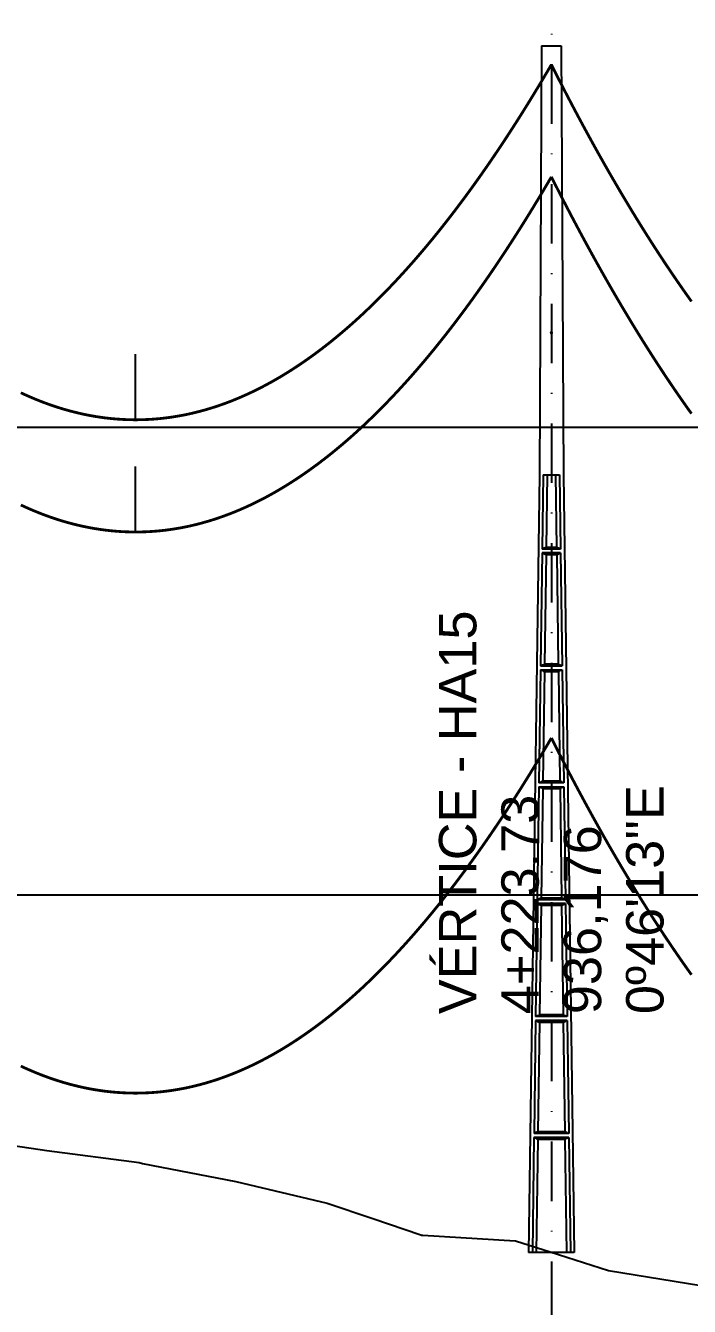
# Model space of a CAD drawing. Header units: metres. Extents: x -121 to 9872, y 3505 to 10721.
# Drawn here: x 4217.5 to 4288.5, y 9356 to 9492.9 of the extents above; entities that cross this region are included whole.
import ezdxf

# ---------------------------------------------------------------- set-up
doc = ezdxf.new("R2010")
doc.units = ezdxf.units.M
doc.header["$PDMODE"] = 2
doc.linetypes.add('DASHDOT', pattern=[25.4, 12.7, -6.35, 0, -6.35])
for name, color, linetype in [('CON-EOL- CA MAGNOLIA', 210, 'Continuous'), ('CON-EOL- PROJEÇÃO', 22, 'Continuous'), ('cotas', 7, 'Continuous'), ('Grade', 9, 'Continuous'), ('Ind.Rot', 8, 'DASHDOT'), ('Modelo_CotaTerreno_Perfil', 7, 'Continuous'), ('Perfil - Texto Geral', 7, 'Continuous'), ('POSTE DT', 7, 'Continuous')]:
    doc.layers.add(name, color=color, linetype=linetype)
doc.styles.add('Arial', font='arial.ttf')
doc.styles.get("Standard").update_dxf_attribs({"font": 'arial.ttf'})
doc.dimstyles.new('ISO-25', dxfattribs={"dimtxt": 2.5, "dimasz": 2.5, "dimexe": 1.25, "dimexo": 0.625, "dimtad": 1, "dimzin": 1, "dimtxsty": 'Standard', "dimcen": 2.5, "dimaunit": 1, "dimadec": 3, "dimazin": 3, "dimtfac": 1, "dimtmove": 0, "dimatfit": 3, "dimfxlon": 1, "dimarcsym": 0})

# ---------------------------------------------------------------- blocks, each defined once
blk = doc.blocks.new('*U10')
at = {"layer": 'POSTE DT', "extrusion": (0, 1, 0)}
for p, q in [((-3.31, 406.59), (-4.05, 262)), ((-3.31, 406.59), (3.31, 406.59)), ((3.31, 406.59), (4.06, 262)), ((-4.05, 262), (-7.72, 0)), ((-4.05, 262), (-4.05, 262)), ((-2.73, 262), (-3.08, 237.05)), ((-2.73, 262), (2.75, 262)), ((-1.42, 262), (-1.77, 237.57)), ((1.43, 262), (1.77, 237.57)), ((2.75, 262), (3.1, 237.05)), ((4.06, 262), (7.72, 0)), ((-3.1, 235.74), (-3.63, 197.65)), ((3.11, 235.73), (-3.1, 235.74)), ((3.1, 237.05), (-3.08, 237.05)), ((-1.8, 235.21), (-2.32, 198.19)), ((1.8, 235.21), (2.32, 198.19)), ((3.11, 235.73), (3.65, 197.65)), ((-3.65, 196.34), (-4.19, 158.25)), ((-2.35, 195.8), (-2.87, 158.8)), ((2.35, 195.8), (2.87, 158.8)), ((3.66, 196.34), (4.2, 158.25)), ((-4.21, 156.94), (-4.74, 118.85)), ((-2.9, 156.39), (-3.42, 119.41)), ((2.91, 156.39), (3.42, 119.41)), ((4.21, 156.94), (4.75, 118.85)), ((-4.76, 117.54), (-5.29, 79.45)), ((4.77, 117.54), (-4.76, 117.54)), ((4.75, 118.85), (-4.74, 118.85)), ((-3.46, 116.98), (-3.97, 80.02)), ((3.46, 116.98), (3.98, 80.02)), ((4.77, 117.54), (5.3, 79.45)), ((-5.31, 78.14), (-5.85, 40.06)), ((5.32, 78.14), (-5.31, 78.14)), ((5.3, 79.45), (-5.29, 79.45)), ((5.32, 78.14), (5.85, 40.06)), ((-4.01, 77.57), (-4.53, 40.63)), ((4.01, 77.57), (4.53, 40.63)), ((5.85, 40.06), (-5.85, 40.06)), ((-5.86, 38.74), (-6.41, 0)), ((5.87, 38.74), (-5.86, 38.74)), ((-4.56, 38.17), (-5.1, 0)), ((4.56, 38.17), (5.1, 0)), ((5.87, 38.74), (6.41, 0)), ((-6.41, 0), (-7.72, 0)), ((-5.1, 0), (-6.41, 0)), ((5.1, 0), (-5.1, 0)), ((6.41, 0), (5.1, 0)), ((7.72, 0), (6.41, 0))]:
    blk.add_line(p, q, dxfattribs=at)
at = {"layer": 'POSTE DT', "ltscale": 3}
for points in [[(-3.65, 196.34), (3.66, 196.34)], [(-3.63, 197.65), (3.65, 197.65)], [(-4.21, 156.94), (4.21, 156.94)], [(4.2, 158.25), (-4.19, 158.25)]]:
    blk.add_lwpolyline(points, dxfattribs=at)
at = {"layer": 'POSTE DT'}
for points, knots in [([(0.25, 309.94), (0.25, 309.93), (0.25, 309.93), (0.25, 309.92), (0.25, 309.91), (0.25, 309.9), (0.25, 309.89), (0.24, 309.85), (0.22, 309.82), (0.19, 309.77), (0.16, 309.74), (0.11, 309.71), (0.08, 309.7), (0.01, 309.68), (-0.02, 309.68), (-0.08, 309.7), (-0.11, 309.71), (-0.16, 309.74), (-0.18, 309.76), (-0.21, 309.8), (-0.22, 309.82), (-0.24, 309.85), (-0.24, 309.87), (-0.25, 309.89), (-0.25, 309.9), (-0.25, 309.92), (-0.25, 309.92), (-0.25, 309.93), (-0.25, 309.94), (-0.25, 309.95), (-0.25, 309.95), (-0.25, 309.96), (-0.25, 309.97), (-0.24, 310), (-0.23, 310.02), (-0.21, 310.07), (-0.2, 310.09), (-0.15, 310.14), (-0.13, 310.15), (-0.07, 310.18), (-0.03, 310.19), (0.03, 310.19), (0.06, 310.18), (0.12, 310.16), (0.14, 310.14), (0.18, 310.11), (0.2, 310.09), (0.21, 310.06), (0.22, 310.05), (0.23, 310.04), (0.24, 310.01), (0.24, 309.99), (0.25, 309.97), (0.25, 309.96), (0.25, 309.95), (0.25, 309.94), (0.25, 309.94), (0.25, 309.94), (0.25, 309.94)], [-54.728303, -54.728303, -54.728303, -54.728303, -54.309038, -54.309038, -53.647169, -53.647169, -52.532885, -52.532885, -48.86224, -48.86224, -45.282765, -45.282765, -41.52867, -41.52867, -37.867486, -37.867486, -34.454589, -34.454589, -31.301423, -31.301423, -28.48103, -28.48103, -26.961755, -26.961755, -25.7544, -25.7544, -25.136228, -25.136228, -24.64409, -24.64409, -24.094201, -24.094201, -23.191199, -23.191199, -20.494482, -20.494482, -17.342863, -17.342863, -13.645538, -13.645538, -9.835989, -9.835989, -6.296781, -6.296781, -3.005029, -3.005029, 0, 0, 0, 1.527594, 1.527594, 3.697216, 3.697216, 4.489727, 4.489727, 5.01438, 5.01438, 5.095313, 5.095313, 5.095313, 5.095313]), ([(-1.77, 237.57), (-1.99, 237.49), (-2.21, 237.4), (-2.64, 237.22), (-2.86, 237.14), (-3.08, 237.05)], [0, 0, 0, 0, 56.660495, 56.660495, 113.412826, 113.412826, 113.412826, 113.412826]), ([(1.77, 237.57), (1.18, 237.57), (0.59, 237.57), (-0.59, 237.57), (-1.18, 237.57), (-1.77, 237.57)], [0, 0, 0, 0, 67.306894, 67.306894, 134.614447, 134.614447, 134.614447, 134.614447]), ([(3.1, 237.05), (2.87, 237.14), (2.65, 237.23), (2.21, 237.4), (1.99, 237.49), (1.77, 237.57)], [0, 0, 0, 0, 56.738948, 56.738948, 113.38731, 113.38731, 113.38731, 113.38731]), ([(-3.1, 235.74), (-2.88, 235.65), (-2.67, 235.56), (-2.23, 235.39), (-2.02, 235.3), (-1.8, 235.21)], [0.055576, 0.055576, 0.055576, 0.055576, 56.767409, 56.767409, 113.50757, 113.50757, 113.50757, 113.50757]), ([(-1.8, 235.21), (-1.2, 235.21), (-0.6, 235.21), (0.6, 235.21), (1.2, 235.21), (1.8, 235.21)], [0, 0, 0, 0, 68.567797, 68.567797, 137.136247, 137.136247, 137.136247, 137.136247]), ([(1.8, 235.21), (2.02, 235.3), (2.24, 235.38), (2.68, 235.56), (2.89, 235.65), (3.11, 235.73)], [0, 0, 0, 0, 56.845349, 56.845349, 113.599799, 113.599799, 113.599799, 113.599799]), ([(-3.65, 196.34), (-3.43, 196.25), (-3.22, 196.16), (-2.78, 195.98), (-2.57, 195.89), (-2.35, 195.8)], [0.054307, 0.054307, 0.054307, 0.054307, 63.527131, 63.527131, 127.063246, 127.063246, 127.063246, 127.063246]), ([(-2.32, 198.19), (-2.54, 198.1), (-2.76, 198.01), (-3.2, 197.83), (-3.41, 197.74), (-3.63, 197.65)], [0, 0, 0, 0, 63.412073, 63.412073, 126.777421, 126.777421, 126.777421, 126.777421]), ([(-2.35, 195.8), (-1.57, 195.8), (-0.78, 195.8), (0.79, 195.8), (1.57, 195.8), (2.35, 195.8)], [0, 0, 0, 0, 89.585713, 89.585713, 179.17191, 179.17191, 179.17191, 179.17191]), ([(2.32, 198.19), (1.55, 198.19), (0.77, 198.19), (-0.77, 198.19), (-1.55, 198.19), (-2.32, 198.19)], [0, 0, 0, 0, 88.31008, 88.31008, 176.620652, 176.620652, 176.620652, 176.620652]), ([(3.65, 197.65), (3.43, 197.74), (3.2, 197.83), (2.76, 198.01), (2.54, 198.1), (2.32, 198.19)], [0, 0, 0, 0, 63.488119, 63.488119, 126.880939, 126.880939, 126.880939, 126.880939]), ([(2.35, 195.8), (2.57, 195.89), (2.79, 195.98), (3.23, 196.16), (3.45, 196.25), (3.66, 196.34)], [0, 0, 0, 0, 63.60246, 63.60246, 127.109696, 127.109696, 127.109696, 127.109696]), ([(-4.21, 156.94), (-3.99, 156.85), (-3.77, 156.75), (-3.34, 156.57), (-3.12, 156.48), (-2.9, 156.39)], [0.053423, 0.053423, 0.053423, 0.053423, 70.429742, 70.429742, 140.90167, 140.90167, 140.90167, 140.90167]), ([(-2.87, 158.8), (-3.09, 158.71), (-3.31, 158.62), (-3.75, 158.43), (-3.97, 158.34), (-4.19, 158.25)], [0, 0, 0, 0, 70.301707, 70.301707, 140.590947, 140.590947, 140.590947, 140.590947]), ([(-2.9, 156.39), (-1.94, 156.39), (-0.97, 156.39), (0.97, 156.39), (1.94, 156.39), (2.91, 156.39)], [0, 0, 0, 0, 110.60219, 110.60219, 221.20473, 221.20473, 221.20473, 221.20473]), ([(2.87, 158.8), (1.92, 158.8), (0.96, 158.8), (-0.96, 158.8), (-1.91, 158.8), (-2.87, 158.8)], [0, 0, 0, 0, 109.314454, 109.314454, 218.629264, 218.629264, 218.629264, 218.629264]), ([(4.2, 158.25), (3.98, 158.34), (3.76, 158.44), (3.31, 158.62), (3.09, 158.71), (2.87, 158.8)], [0, 0, 0, 0, 70.379198, 70.379198, 140.659718, 140.659718, 140.659718, 140.659718]), ([(2.91, 156.39), (3.12, 156.48), (3.34, 156.57), (3.78, 156.75), (4, 156.85), (4.21, 156.94)], [0, 0, 0, 0, 70.506649, 70.506649, 140.914701, 140.914701, 140.914701, 140.914701]), ([(-4.76, 117.54), (-4.54, 117.45), (-4.32, 117.35), (-3.89, 117.17), (-3.67, 117.07), (-3.46, 116.98)], [0.052784, 0.052784, 0.052784, 0.052784, 77.438432, 77.438432, 154.950301, 154.950301, 154.950301, 154.950301]), ([(-3.42, 119.41), (-3.64, 119.32), (-3.86, 119.23), (-4.3, 119.04), (-4.52, 118.95), (-4.74, 118.85)], [0, 0, 0, 0, 77.299547, 77.299547, 154.618634, 154.618634, 154.618634, 154.618634]), ([(-3.46, 116.98), (-2.3, 116.98), (-1.15, 116.98), (1.15, 116.98), (2.31, 116.98), (3.46, 116.98)], [0, 0, 0, 0, 131.617604, 131.617604, 263.235447, 263.235447, 263.235447, 263.235447]), ([(3.42, 119.41), (2.28, 119.41), (1.14, 119.41), (-1.14, 119.41), (-2.28, 119.41), (-3.42, 119.41)], [0, 0, 0, 0, 130.319901, 130.319901, 260.640046, 260.640046, 260.640046, 260.640046]), ([(4.75, 118.85), (4.53, 118.95), (4.31, 119.04), (3.87, 119.23), (3.64, 119.32), (3.42, 119.41)], [0, 0, 0, 0, 77.381597, 77.381597, 154.66183, 154.66183, 154.66183, 154.66183]), ([(3.46, 116.98), (3.68, 117.07), (3.89, 117.17), (4.33, 117.35), (4.55, 117.45), (4.77, 117.54)], [0, 0, 0, 0, 77.520013, 77.520013, 154.938747, 154.938747, 154.938747, 154.938747]), ([(-5.31, 78.14), (-5.09, 78.05), (-4.88, 77.95), (-4.44, 77.76), (-4.23, 77.67), (-4.01, 77.57)], [0.052308, 0.052308, 0.052308, 0.052308, 84.527725, 84.527725, 169.158824, 169.158824, 169.158824, 169.158824]), ([(-3.97, 80.02), (-4.19, 79.93), (-4.41, 79.83), (-4.85, 79.64), (-5.07, 79.55), (-5.29, 79.45)], [0, 0, 0, 0, 84.379671, 84.379671, 168.809376, 168.809376, 168.809376, 168.809376]), ([(3.98, 80.02), (2.65, 80.02), (1.33, 80.02), (-1.32, 80.02), (-2.65, 80.02), (-3.97, 80.02)], [0, 0, 0, 0, 151.326157, 151.326157, 302.652465, 302.652465, 302.652465, 302.652465]), ([(5.3, 79.45), (5.08, 79.55), (4.86, 79.64), (4.42, 79.83), (4.2, 79.93), (3.98, 80.02)], [0, 0, 0, 0, 84.46863, 84.46863, 168.833721, 168.833721, 168.833721, 168.833721]), ([(4.01, 77.57), (4.23, 77.67), (4.45, 77.76), (4.88, 77.95), (5.1, 78.05), (5.32, 78.14)], [0, 0, 0, 0, 84.616316, 84.616316, 169.129178, 169.129178, 169.129178, 169.129178]), ([(-4.01, 77.57), (-2.67, 77.57), (-1.34, 77.57), (1.34, 77.57), (2.67, 77.57), (4.01, 77.57)], [0, 0, 0, 0, 152.632212, 152.632212, 305.264569, 305.264569, 305.264569, 305.264569]), ([(-4.53, 40.63), (-4.75, 40.53), (-4.97, 40.44), (-5.41, 40.25), (-5.63, 40.15), (-5.85, 40.06)], [0, 0, 0, 0, 91.523648, 91.523648, 183.126775, 183.126775, 183.126775, 183.126775]), ([(4.53, 40.63), (3.02, 40.63), (1.51, 40.63), (-1.51, 40.63), (-3.02, 40.63), (-4.53, 40.63)], [0, 0, 0, 0, 172.33304, 172.33304, 344.666151, 344.666151, 344.666151, 344.666151]), ([(5.85, 40.06), (5.63, 40.15), (5.41, 40.25), (4.97, 40.44), (4.75, 40.53), (4.53, 40.63)], [0, 0, 0, 0, 91.621326, 91.621326, 183.137324, 183.137324, 183.137324, 183.137324]), ([(-5.86, 38.74), (-5.65, 38.65), (-5.43, 38.55), (-5, 38.36), (-4.78, 38.26), (-4.56, 38.17)], [0.026524, 0.026524, 0.026524, 0.026524, 91.679563, 91.679563, 183.466041, 183.466041, 183.466041, 183.466041]), ([(-4.56, 38.17), (-3.04, 38.17), (-1.52, 38.17), (1.52, 38.17), (3.04, 38.17), (4.56, 38.17)], [0, 0, 0, 0, 173.646192, 173.646192, 347.292451, 347.292451, 347.292451, 347.292451]), ([(4.56, 38.17), (4.78, 38.26), (5, 38.36), (5.43, 38.55), (5.65, 38.65), (5.87, 38.74)], [0, 0, 0, 0, 91.776928, 91.776928, 183.448614, 183.448614, 183.448614, 183.448614])]:
    blk.add_open_spline(points, degree=3, knots=knots, dxfattribs=at)
blk = doc.blocks.new('*D95')
at = {"layer": 'cotas', "color": 0, "lineweight": -2, "transparency": 16777216}
for p, q in [((4179.54, 9531.48), (4179.54, 9533.73)), ((4273.73, 9531.48), (4273.73, 9533.73)), ((4182.04, 9532.48), (4271.23, 9532.48))]:
    blk.add_line(p, q, dxfattribs=at)
at = {"layer": 'cotas', "color": 0, "transparency": 16777216}
for points in [[(4182.04, 9532.89), (4182.04, 9532.06), (4179.54, 9532.48)], [(4271.23, 9532.89), (4271.23, 9532.06), (4273.73, 9532.48)]]:
    blk.add_solid(points, dxfattribs=at)
at = {"layer": 'Defpoints', "color": 0, "transparency": 16777216}
for p in [(4273.73, 9532.48), (4179.54, 9500.44), (4273.73, 9490.76)]:
    blk.add_point(p, dxfattribs=at)
at = {"layer": 'cotas', "color": 0, "transparency": 16777216, "insert": (4226.63, 9534.38), "char_height": 2.5, "attachment_point": 5}
blk.add_mtext('94.20', dxfattribs=at)
blk = doc.blocks.new('*D96')
at = {"layer": 'cotas', "color": 0, "lineweight": -2, "transparency": 16777216}
for p, q in [((4273.73, 9508.22), (4273.73, 9510.47)), ((4359.73, 9508.22), (4359.73, 9510.47)), ((4276.23, 9509.22), (4357.23, 9509.22))]:
    blk.add_line(p, q, dxfattribs=at)
at = {"layer": 'cotas', "color": 0, "transparency": 16777216}
for points in [[(4276.23, 9509.64), (4276.23, 9508.8), (4273.73, 9509.22)], [(4357.23, 9509.64), (4357.23, 9508.8), (4359.73, 9509.22)]]:
    blk.add_solid(points, dxfattribs=at)
at = {"layer": 'Defpoints', "color": 0, "transparency": 16777216}
for p in [(4359.73, 9509.22), (4273.73, 9490.76), (4359.73, 9465.57)]:
    blk.add_point(p, dxfattribs=at)
at = {"layer": 'cotas', "color": 0, "transparency": 16777216, "insert": (4316.73, 9511.12), "char_height": 2.5, "attachment_point": 5}
blk.add_mtext('86.00', dxfattribs=at)

msp = doc.modelspace()

# ---------------------------------------------------------------- linework, layer by layer
at = {"layer": 'CON-EOL- CA MAGNOLIA'}
for p, q in [((4229.298, 9450.788), (4229.298, 9457.788)), ((4229.298, 9438.788), (4229.298, 9445.788)), ((4229.298, 9438.788), (4229.298, 9445.788))]:
    msp.add_line(p, q, dxfattribs=at)
at = {"layer": 'CON-EOL- CA MAGNOLIA', "const_width": 0.3}
for points in [[(4217.027, 9453.677), (4217.496, 9453.461), (4217.964, 9453.253), (4218.433, 9453.053), (4218.901, 9452.862), (4219.37, 9452.679), (4219.839, 9452.504), (4220.307, 9452.339), (4220.776, 9452.181), (4221.245, 9452.032), (4221.713, 9451.891), (4222.182, 9451.759), (4222.651, 9451.636), (4223.119, 9451.52), (4223.588, 9451.413), (4224.056, 9451.315), (4224.525, 9451.225), (4224.994, 9451.143), (4225.462, 9451.07), (4225.931, 9451.005), (4226.4, 9450.949), (4226.868, 9450.901), (4227.337, 9450.862), (4227.806, 9450.831), (4228.274, 9450.808), (4228.743, 9450.794), (4229.212, 9450.788), (4229.68, 9450.791), (4230.149, 9450.802), (4230.617, 9450.821), (4231.086, 9450.849), (4231.555, 9450.886), (4232.023, 9450.93), (4232.492, 9450.984), (4232.961, 9451.045), (4233.429, 9451.115), (4233.898, 9451.194), (4234.367, 9451.281), (4234.835, 9451.376), (4235.304, 9451.48), (4235.772, 9451.592), (4236.241, 9451.713), (4236.71, 9451.842), (4237.178, 9451.979), (4237.647, 9452.125), (4238.116, 9452.28), (4238.584, 9452.443), (4239.053, 9452.614), (4239.522, 9452.793), (4239.99, 9452.982), (4240.459, 9453.178), (4240.927, 9453.383), (4241.396, 9453.596), (4241.865, 9453.818), (4242.333, 9454.049), (4242.802, 9454.287), (4243.271, 9454.535), (4243.739, 9454.79), (4244.208, 9455.054), (4244.677, 9455.327), (4245.145, 9455.608), (4245.614, 9455.897), (4246.082, 9456.195), (4246.551, 9456.501), (4247.02, 9456.816), (4247.488, 9457.139), (4247.957, 9457.47), (4248.426, 9457.811), (4248.894, 9458.159), (4249.363, 9458.516), (4249.832, 9458.881), (4250.3, 9459.255), (4250.769, 9459.638), (4251.237, 9460.028), (4251.706, 9460.428), (4252.175, 9460.835), (4252.643, 9461.251), (4253.112, 9461.676), (4253.581, 9462.109), (4254.049, 9462.551), (4254.518, 9463.001), (4254.987, 9463.459), (4255.455, 9463.926), (4255.924, 9464.401), (4256.392, 9464.885), (4256.861, 9465.378), (4257.33, 9465.878), (4257.798, 9466.388), (4258.267, 9466.905), (4258.736, 9467.432), (4259.204, 9467.966), (4259.673, 9468.51), (4260.142, 9469.061), (4260.61, 9469.621), (4261.079, 9470.19), (4261.547, 9470.767), (4262.016, 9471.353), (4262.485, 9471.947), (4262.953, 9472.55), (4263.422, 9473.161), (4263.891, 9473.781), (4264.359, 9474.409), (4264.828, 9475.045), (4265.297, 9475.69), (4265.765, 9476.344), (4266.234, 9477.006), (4266.702, 9477.677), (4267.171, 9478.356), (4267.64, 9479.044), (4268.108, 9479.74), (4268.577, 9480.445), (4269.046, 9481.158), (4269.514, 9481.88), (4269.983, 9482.61), (4270.452, 9483.349), (4270.92, 9484.096), (4271.389, 9484.852), (4271.857, 9485.617), (4272.326, 9486.39), (4272.795, 9487.171), (4273.263, 9487.961), (4273.732, 9488.76)], [(4273.732, 9488.76), (4274.16, 9487.913), (4274.588, 9487.073), (4275.016, 9486.24), (4275.443, 9485.415), (4275.871, 9484.597), (4276.299, 9483.787), (4276.727, 9482.983), (4277.155, 9482.187), (4277.583, 9481.398), (4278.011, 9480.617), (4278.438, 9479.843), (4278.866, 9479.076), (4279.294, 9478.316), (4279.722, 9477.564), (4280.15, 9476.819), (4280.578, 9476.081), (4281.006, 9475.351), (4281.433, 9474.628), (4281.861, 9473.912), (4282.289, 9473.203), (4282.717, 9472.501), (4283.145, 9471.807), (4283.573, 9471.121), (4284.001, 9470.441), (4284.429, 9469.769), (4284.856, 9469.103), (4285.284, 9468.445), (4285.712, 9467.795), (4286.14, 9467.152), (4286.568, 9466.515), (4286.996, 9465.887), (4287.424, 9465.265), (4287.851, 9464.651), (4288.279, 9464.043), (4288.707, 9463.444)], [(4217.027, 9441.677), (4217.496, 9441.461), (4217.964, 9441.252), (4218.433, 9441.053), (4218.901, 9440.862), (4219.37, 9440.679), (4219.839, 9440.504), (4220.307, 9440.339), (4220.776, 9440.181), (4221.245, 9440.032), (4221.713, 9439.891), (4222.182, 9439.759), (4222.651, 9439.636), (4223.119, 9439.52), (4223.588, 9439.413), (4224.056, 9439.315), (4224.525, 9439.225), (4224.994, 9439.143), (4225.462, 9439.07), (4225.931, 9439.005), (4226.4, 9438.949), (4226.868, 9438.901), (4227.337, 9438.862), (4227.806, 9438.83), (4228.274, 9438.808), (4228.743, 9438.794), (4229.212, 9438.788), (4229.68, 9438.791), (4230.149, 9438.802), (4230.617, 9438.821), (4231.086, 9438.849), (4231.555, 9438.886), (4232.023, 9438.93), (4232.492, 9438.984), (4232.961, 9439.045), (4233.429, 9439.115), (4233.898, 9439.194), (4234.367, 9439.281), (4234.835, 9439.376), (4235.304, 9439.48), (4235.772, 9439.592), (4236.241, 9439.713), (4236.71, 9439.842), (4237.178, 9439.979), (4237.647, 9440.125), (4238.116, 9440.28), (4238.584, 9440.443), (4239.053, 9440.614), (4239.522, 9440.793), (4239.99, 9440.982), (4240.459, 9441.178), (4240.927, 9441.383), (4241.396, 9441.597), (4241.865, 9441.818), (4242.333, 9442.049), (4242.802, 9442.287), (4243.271, 9442.535), (4243.739, 9442.79), (4244.208, 9443.054), (4244.677, 9443.327), (4245.145, 9443.608), (4245.614, 9443.897), (4246.082, 9444.195), (4246.551, 9444.501), (4247.02, 9444.816), (4247.488, 9445.139), (4247.957, 9445.471), (4248.426, 9445.811), (4248.894, 9446.159), (4249.363, 9446.516), (4249.832, 9446.881), (4250.3, 9447.255), (4250.769, 9447.638), (4251.237, 9448.028), (4251.706, 9448.428), (4252.175, 9448.835), (4252.643, 9449.251), (4253.112, 9449.676), (4253.581, 9450.109), (4254.049, 9450.551), (4254.518, 9451.001), (4254.987, 9451.459), (4255.455, 9451.926), (4255.924, 9452.401), (4256.392, 9452.885), (4256.861, 9453.378), (4257.33, 9453.878), (4257.798, 9454.388), (4258.267, 9454.905), (4258.736, 9455.432), (4259.204, 9455.966), (4259.673, 9456.51), (4260.142, 9457.061), (4260.61, 9457.621), (4261.079, 9458.19), (4261.547, 9458.767), (4262.016, 9459.353), (4262.485, 9459.947), (4262.953, 9460.55), (4263.422, 9461.161), (4263.891, 9461.78), (4264.359, 9462.409), (4264.828, 9463.045), (4265.297, 9463.69), (4265.765, 9464.344), (4266.234, 9465.006), (4266.702, 9465.677), (4267.171, 9466.356), (4267.64, 9467.044), (4268.108, 9467.74), (4268.577, 9468.445), (4269.046, 9469.158), (4269.514, 9469.88), (4269.983, 9470.61), (4270.452, 9471.349), (4270.92, 9472.096), (4271.389, 9472.852), (4271.857, 9473.617), (4272.326, 9474.39), (4272.795, 9475.171), (4273.263, 9475.961), (4273.732, 9476.76)], [(4217.027, 9441.677), (4217.496, 9441.461), (4217.964, 9441.253), (4218.433, 9441.053), (4218.901, 9440.862), (4219.37, 9440.679), (4219.839, 9440.504), (4220.307, 9440.339), (4220.776, 9440.181), (4221.245, 9440.032), (4221.713, 9439.891), (4222.182, 9439.759), (4222.651, 9439.636), (4223.119, 9439.52), (4223.588, 9439.413), (4224.056, 9439.315), (4224.525, 9439.225), (4224.994, 9439.143), (4225.462, 9439.07), (4225.931, 9439.005), (4226.4, 9438.949), (4226.868, 9438.901), (4227.337, 9438.862), (4227.806, 9438.83), (4228.274, 9438.808), (4228.743, 9438.794), (4229.212, 9438.788), (4229.68, 9438.791), (4230.149, 9438.802), (4230.617, 9438.821), (4231.086, 9438.849), (4231.555, 9438.886), (4232.023, 9438.93), (4232.492, 9438.984), (4232.961, 9439.045), (4233.429, 9439.115), (4233.898, 9439.194), (4234.367, 9439.281), (4234.835, 9439.376), (4235.304, 9439.48), (4235.772, 9439.592), (4236.241, 9439.713), (4236.71, 9439.842), (4237.178, 9439.979), (4237.647, 9440.125), (4238.116, 9440.28), (4238.584, 9440.443), (4239.053, 9440.614), (4239.522, 9440.793), (4239.99, 9440.982), (4240.459, 9441.178), (4240.927, 9441.383), (4241.396, 9441.596), (4241.865, 9441.818), (4242.333, 9442.049), (4242.802, 9442.287), (4243.271, 9442.535), (4243.739, 9442.79), (4244.208, 9443.054), (4244.677, 9443.327), (4245.145, 9443.608), (4245.614, 9443.897), (4246.082, 9444.195), (4246.551, 9444.501), (4247.02, 9444.816), (4247.488, 9445.139), (4247.957, 9445.47), (4248.426, 9445.811), (4248.894, 9446.159), (4249.363, 9446.516), (4249.832, 9446.881), (4250.3, 9447.255), (4250.769, 9447.638), (4251.237, 9448.028), (4251.706, 9448.428), (4252.175, 9448.835), (4252.643, 9449.251), (4253.112, 9449.676), (4253.581, 9450.109), (4254.049, 9450.551), (4254.518, 9451.001), (4254.987, 9451.459), (4255.455, 9451.926), (4255.924, 9452.401), (4256.392, 9452.885), (4256.861, 9453.378), (4257.33, 9453.878), (4257.798, 9454.388), (4258.267, 9454.905), (4258.736, 9455.432), (4259.204, 9455.966), (4259.673, 9456.51), (4260.142, 9457.061), (4260.61, 9457.621), (4261.079, 9458.19), (4261.547, 9458.767), (4262.016, 9459.353), (4262.485, 9459.947), (4262.953, 9460.55), (4263.422, 9461.161), (4263.891, 9461.78), (4264.359, 9462.409), (4264.828, 9463.045), (4265.297, 9463.69), (4265.765, 9464.344), (4266.234, 9465.006), (4266.702, 9465.677), (4267.171, 9466.356), (4267.64, 9467.044), (4268.108, 9467.74), (4268.577, 9468.445), (4269.046, 9469.158), (4269.514, 9469.88), (4269.983, 9470.61), (4270.452, 9471.349), (4270.92, 9472.096), (4271.389, 9472.852), (4271.857, 9473.617), (4272.326, 9474.39), (4272.795, 9475.171), (4273.263, 9475.961), (4273.732, 9476.76)], [(4273.732, 9476.76), (4274.16, 9475.913), (4274.588, 9475.073), (4275.016, 9474.24), (4275.443, 9473.415), (4275.871, 9472.597), (4276.299, 9471.787), (4276.727, 9470.983), (4277.155, 9470.187), (4277.583, 9469.399), (4278.011, 9468.617), (4278.438, 9467.843), (4278.866, 9467.076), (4279.294, 9466.316), (4279.722, 9465.564), (4280.15, 9464.819), (4280.578, 9464.081), (4281.006, 9463.351), (4281.433, 9462.628), (4281.861, 9461.912), (4282.289, 9461.203), (4282.717, 9460.502), (4283.145, 9459.807), (4283.573, 9459.12), (4284.001, 9458.441), (4284.429, 9457.768), (4284.856, 9457.103), (4285.284, 9456.446), (4285.712, 9455.795), (4286.14, 9455.152), (4286.568, 9454.515), (4286.996, 9453.887), (4287.424, 9453.265), (4287.851, 9452.651), (4288.279, 9452.044), (4288.707, 9451.444)], [(4273.732, 9476.76), (4274.16, 9475.913), (4274.588, 9475.073), (4275.016, 9474.24), (4275.443, 9473.415), (4275.871, 9472.597), (4276.299, 9471.787), (4276.727, 9470.983), (4277.155, 9470.187), (4277.583, 9469.398), (4278.011, 9468.617), (4278.438, 9467.843), (4278.866, 9467.076), (4279.294, 9466.316), (4279.722, 9465.564), (4280.15, 9464.819), (4280.578, 9464.081), (4281.006, 9463.351), (4281.433, 9462.628), (4281.861, 9461.912), (4282.289, 9461.203), (4282.717, 9460.502), (4283.145, 9459.807), (4283.573, 9459.121), (4284.001, 9458.441), (4284.429, 9457.768), (4284.856, 9457.103), (4285.284, 9456.445), (4285.712, 9455.795), (4286.14, 9455.152), (4286.568, 9454.515), (4286.996, 9453.887), (4287.424, 9453.265), (4287.851, 9452.651), (4288.279, 9452.043), (4288.707, 9451.444)]]:
    msp.add_lwpolyline(points, dxfattribs=at)
at = {"layer": 'CON-EOL- PROJEÇÃO', "const_width": 0.3}
for points in [[(4217.027, 9381.677), (4217.496, 9381.461), (4217.964, 9381.253), (4218.433, 9381.053), (4218.901, 9380.862), (4219.37, 9380.679), (4219.839, 9380.504), (4220.307, 9380.339), (4220.776, 9380.181), (4221.245, 9380.032), (4221.713, 9379.891), (4222.182, 9379.759), (4222.651, 9379.636), (4223.119, 9379.52), (4223.588, 9379.413), (4224.056, 9379.315), (4224.525, 9379.225), (4224.994, 9379.143), (4225.462, 9379.07), (4225.931, 9379.005), (4226.4, 9378.949), (4226.868, 9378.901), (4227.337, 9378.862), (4227.806, 9378.831), (4228.274, 9378.808), (4228.743, 9378.794), (4229.212, 9378.788), (4229.68, 9378.791), (4230.149, 9378.802), (4230.617, 9378.821), (4231.086, 9378.849), (4231.555, 9378.886), (4232.023, 9378.93), (4232.492, 9378.984), (4232.961, 9379.045), (4233.429, 9379.115), (4233.898, 9379.194), (4234.367, 9379.281), (4234.835, 9379.376), (4235.304, 9379.48), (4235.772, 9379.592), (4236.241, 9379.713), (4236.71, 9379.842), (4237.178, 9379.979), (4237.647, 9380.125), (4238.116, 9380.28), (4238.584, 9380.443), (4239.053, 9380.614), (4239.522, 9380.794), (4239.99, 9380.982), (4240.459, 9381.178), (4240.927, 9381.383), (4241.396, 9381.596), (4241.865, 9381.818), (4242.333, 9382.049), (4242.802, 9382.287), (4243.271, 9382.535), (4243.739, 9382.79), (4244.208, 9383.054), (4244.677, 9383.327), (4245.145, 9383.608), (4245.614, 9383.897), (4246.082, 9384.195), (4246.551, 9384.501), (4247.02, 9384.816), (4247.488, 9385.139), (4247.957, 9385.47), (4248.426, 9385.811), (4248.894, 9386.159), (4249.363, 9386.516), (4249.832, 9386.881), (4250.3, 9387.255), (4250.769, 9387.638), (4251.237, 9388.028), (4251.706, 9388.428), (4252.175, 9388.835), (4252.643, 9389.251), (4253.112, 9389.676), (4253.581, 9390.109), (4254.049, 9390.551), (4254.518, 9391.001), (4254.987, 9391.459), (4255.455, 9391.926), (4255.924, 9392.401), (4256.392, 9392.885), (4256.861, 9393.378), (4257.33, 9393.878), (4257.798, 9394.388), (4258.267, 9394.905), (4258.736, 9395.432), (4259.204, 9395.966), (4259.673, 9396.51), (4260.142, 9397.061), (4260.61, 9397.621), (4261.079, 9398.19), (4261.547, 9398.767), (4262.016, 9399.353), (4262.485, 9399.947), (4262.953, 9400.55), (4263.422, 9401.161), (4263.891, 9401.781), (4264.359, 9402.409), (4264.828, 9403.045), (4265.297, 9403.69), (4265.765, 9404.344), (4266.234, 9405.006), (4266.702, 9405.677), (4267.171, 9406.356), (4267.64, 9407.044), (4268.108, 9407.74), (4268.577, 9408.445), (4269.046, 9409.158), (4269.514, 9409.88), (4269.983, 9410.61), (4270.452, 9411.349), (4270.92, 9412.096), (4271.389, 9412.852), (4271.857, 9413.617), (4272.326, 9414.39), (4272.795, 9415.171), (4273.263, 9415.961), (4273.732, 9416.76)], [(4273.732, 9416.76), (4274.16, 9415.913), (4274.588, 9415.073), (4275.016, 9414.24), (4275.443, 9413.415), (4275.871, 9412.597), (4276.299, 9411.787), (4276.727, 9410.983), (4277.155, 9410.187), (4277.583, 9409.398), (4278.011, 9408.617), (4278.438, 9407.843), (4278.866, 9407.076), (4279.294, 9406.316), (4279.722, 9405.564), (4280.15, 9404.819), (4280.578, 9404.081), (4281.006, 9403.351), (4281.433, 9402.628), (4281.861, 9401.912), (4282.289, 9401.203), (4282.717, 9400.502), (4283.145, 9399.807), (4283.573, 9399.121), (4284.001, 9398.441), (4284.429, 9397.769), (4284.856, 9397.103), (4285.284, 9396.445), (4285.712, 9395.795), (4286.14, 9395.152), (4286.568, 9394.515), (4286.996, 9393.887), (4287.424, 9393.265), (4287.851, 9392.651), (4288.279, 9392.043), (4288.707, 9391.444)]]:
    msp.add_lwpolyline(points, dxfattribs=at)
at = {"layer": 'Grade'}
for points in [[(0, 9450), (9859.453, 9450)], [(0, 9400), (9859.453, 9400)]]:
    msp.add_lwpolyline(points, dxfattribs=at)
at = {"layer": 'Ind.Rot', "linetype": 'DASHDOT', "ltscale": 0.5}
msp.add_lwpolyline([(4273.732, 10500), (4273.732, 8300)], dxfattribs=at)
at = {"layer": 'Modelo_CotaTerreno_Perfil', "linetype": 'Continuous', "lineweight": -3}
msp.add_lwpolyline([(4209.932, 9374.097), (4219.802, 9372.657), (4229.68, 9371.36), (4230.037, 9371.273), (4239.997, 9369.32), (4249.775, 9367.035), (4254.657, 9365.392), (4259.796, 9363.629), (4259.84, 9363.598), (4259.978, 9363.588), (4269.857, 9363), (4269.91, 9362.981), (4273.586, 9361.806), (4279.84, 9359.82), (4289.698, 9358.227)], dxfattribs=at)

# ---------------------------------------------------------------- block references
at = {"layer": 'POSTE DT', "xscale": 0.3172702451939489, "yscale": 0.3172702451939489, "zscale": 0.3172702451939489}
msp.add_blockref('*U10', (4273.732, 9361.76), dxfattribs=at)

# ---------------------------------------------------------------- texts
at = {"layer": 'Perfil - Texto Geral', "linetype": 'ByBlock', "insert": (4273.749, 9387.234), "char_height": 4, "width": 43.81409, "attachment_point": 4, "rotation": 90, "style": 'Arial'}
msp.add_mtext("VÉRTICE - HA15\\P4+223.73\\P936,176\\P0º46'13''E", dxfattribs=at)

# ---------------------------------------------------------------- dimensions: what is measured, and where the dimension line sits
at = {"layer": 'cotas'}
for base, p1, p2, picture, middle in [((4273.732, 9532.477), (4179.536, 9500.44), (4273.732, 9490.76), '*D95', (4226.634, 9534.378)), ((4359.732, 9509.219), (4273.732, 9490.76), (4359.732, 9465.57), '*D96', (4316.732, 9511.12))]:
    dim = msp.add_linear_dim(base=base, p1=p1, p2=p2, dimstyle='ISO-25', dxfattribs=at)
    dim.commit()
    dim.dimension.update_dxf_attribs({"geometry": picture, "text_midpoint": middle})

doc.saveas('drawing.dxf')
